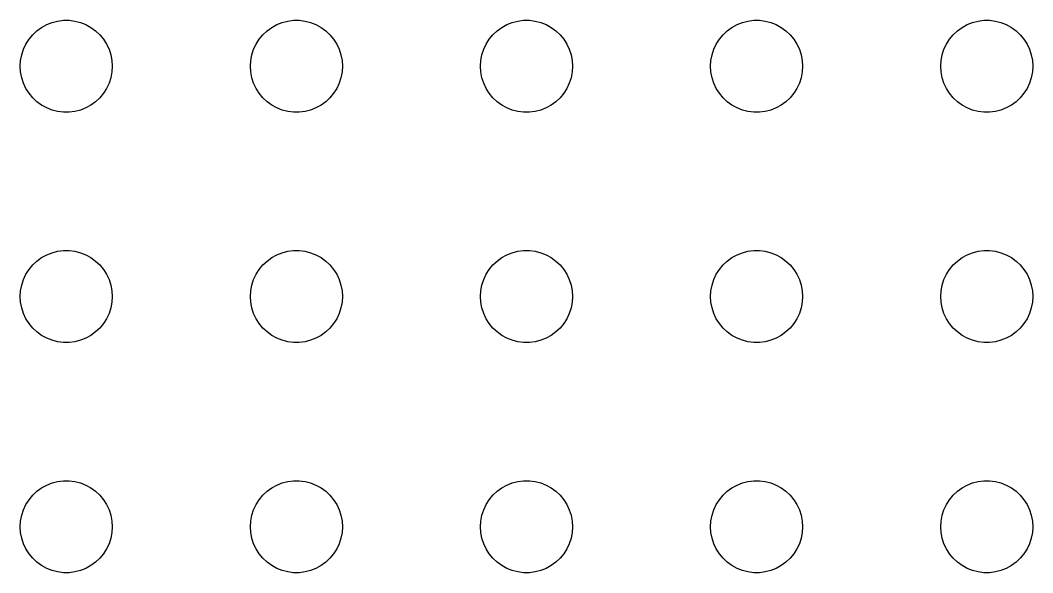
# Model space of a CAD drawing. Header units: metres. Extents: x -134 to 134, y 176 to 394.
# Drawn here: x 66 to 99, y 318 to 336 of the extents above; entities that cross this region are included whole.
import ezdxf

# ---------------------------------------------------------------- set-up
doc = ezdxf.new("R2010")
doc.units = ezdxf.units.M

msp = doc.modelspace()

# ---------------------------------------------------------------- linework, layer by layer
for p, q in [((67.0365, 335.927), (67.2189, 335.973)), ((67.2189, 335.973), (67.4058, 335.997)), ((67.4058, 335.997), (67.5942, 335.997)), ((67.5942, 335.997), (67.7811, 335.973)), ((67.7811, 335.973), (67.9635, 335.927)), ((74.5365, 335.927), (74.7189, 335.973)), ((74.7189, 335.973), (74.9058, 335.997)), ((74.9058, 335.997), (75.0942, 335.997)), ((75.0942, 335.997), (75.2811, 335.973)), ((75.2811, 335.973), (75.4635, 335.927)), ((82.0365, 335.927), (82.2189, 335.973)), ((82.2189, 335.973), (82.4058, 335.997)), ((82.4058, 335.997), (82.5942, 335.997)), ((82.5942, 335.997), (82.7811, 335.973)), ((82.7811, 335.973), (82.9635, 335.927)), ((89.5365, 335.927), (89.7189, 335.973)), ((89.7189, 335.973), (89.9058, 335.997)), ((89.9058, 335.997), (90.0942, 335.997)), ((90.0942, 335.997), (90.2811, 335.973)), ((90.2811, 335.973), (90.4635, 335.927)), ((97.0365, 335.927), (97.2189, 335.973)), ((97.2189, 335.973), (97.4058, 335.997)), ((97.4058, 335.997), (97.5942, 335.997)), ((97.5942, 335.997), (97.7811, 335.973)), ((97.7811, 335.973), (97.9635, 335.927)), ((66.4065, 335.527), (66.5439, 335.656)), ((66.5439, 335.656), (66.6963, 335.766)), ((66.6963, 335.766), (66.8613, 335.857)), ((66.8613, 335.857), (67.0365, 335.927)), ((67.9635, 335.927), (68.1387, 335.857)), ((68.1387, 335.857), (68.3037, 335.766)), ((68.3037, 335.766), (68.4561, 335.656)), ((68.4561, 335.656), (68.5934, 335.527)), ((73.9065, 335.527), (74.0439, 335.656)), ((74.0439, 335.656), (74.1963, 335.766)), ((74.1963, 335.766), (74.3613, 335.857)), ((74.3613, 335.857), (74.5365, 335.927)), ((75.4635, 335.927), (75.6387, 335.857)), ((75.6387, 335.857), (75.8037, 335.766)), ((75.8037, 335.766), (75.9561, 335.656)), ((75.9561, 335.656), (76.0934, 335.527)), ((81.4065, 335.527), (81.5439, 335.656)), ((81.5439, 335.656), (81.6963, 335.766)), ((81.6963, 335.766), (81.8613, 335.857)), ((81.8613, 335.857), (82.0365, 335.927)), ((82.9635, 335.927), (83.1387, 335.857)), ((83.1387, 335.857), (83.3037, 335.766)), ((83.3037, 335.766), (83.4561, 335.656)), ((83.4561, 335.656), (83.5934, 335.527)), ((88.9065, 335.527), (89.0439, 335.656)), ((89.0439, 335.656), (89.1963, 335.766)), ((89.1963, 335.766), (89.3613, 335.857)), ((89.3613, 335.857), (89.5365, 335.927)), ((90.4635, 335.927), (90.6387, 335.857)), ((90.6387, 335.857), (90.8037, 335.766)), ((90.8037, 335.766), (90.9561, 335.656)), ((90.9561, 335.656), (91.0934, 335.527)), ((96.4065, 335.527), (96.5439, 335.656)), ((96.5439, 335.656), (96.6963, 335.766)), ((96.6963, 335.766), (96.8613, 335.857)), ((96.8613, 335.857), (97.0365, 335.927)), ((97.9635, 335.927), (98.1387, 335.857)), ((98.1387, 335.857), (98.3037, 335.766)), ((98.3037, 335.766), (98.4561, 335.656)), ((98.4561, 335.656), (98.5934, 335.527)), ((66.1855, 335.223), (66.2865, 335.382)), ((66.2865, 335.382), (66.4065, 335.527)), ((68.5934, 335.527), (68.7135, 335.382)), ((68.7135, 335.382), (68.8145, 335.223)), ((73.6855, 335.223), (73.7865, 335.382)), ((73.7865, 335.382), (73.9065, 335.527)), ((76.0934, 335.527), (76.2135, 335.382)), ((76.2135, 335.382), (76.3145, 335.223)), ((81.1855, 335.223), (81.2865, 335.382)), ((81.2865, 335.382), (81.4065, 335.527)), ((83.5934, 335.527), (83.7135, 335.382)), ((83.7135, 335.382), (83.8145, 335.223)), ((88.6855, 335.223), (88.7865, 335.382)), ((88.7865, 335.382), (88.9065, 335.527)), ((91.0934, 335.527), (91.2135, 335.382)), ((91.2135, 335.382), (91.3145, 335.223)), ((96.1855, 335.223), (96.2865, 335.382)), ((96.2865, 335.382), (96.4065, 335.527)), ((98.5934, 335.527), (98.7135, 335.382)), ((98.7135, 335.382), (98.8145, 335.223)), ((66.0471, 334.873), (66.1053, 335.052)), ((66.1053, 335.052), (66.1855, 335.223)), ((68.8145, 335.223), (68.8947, 335.052)), ((68.8947, 335.052), (68.9529, 334.873)), ((73.5471, 334.873), (73.6053, 335.052)), ((73.6053, 335.052), (73.6855, 335.223)), ((76.3145, 335.223), (76.3947, 335.052)), ((76.3947, 335.052), (76.4529, 334.873)), ((81.0471, 334.873), (81.1053, 335.052)), ((81.1053, 335.052), (81.1855, 335.223)), ((83.8145, 335.223), (83.8947, 335.052)), ((83.8947, 335.052), (83.9529, 334.873)), ((88.5471, 334.873), (88.6053, 335.052)), ((88.6053, 335.052), (88.6855, 335.223)), ((91.3145, 335.223), (91.3947, 335.052)), ((91.3947, 335.052), (91.4529, 334.873)), ((96.0471, 334.873), (96.1053, 335.052)), ((96.1053, 335.052), (96.1855, 335.223)), ((98.8145, 335.223), (98.8947, 335.052)), ((98.8947, 335.052), (98.9529, 334.873)), ((66, 334.5), (66.0118, 334.688)), ((66.0118, 334.688), (66.0471, 334.873)), ((68.9529, 334.873), (68.9882, 334.688)), ((68.9882, 334.688), (69, 334.5)), ((73.5, 334.5), (73.5118, 334.688)), ((73.5118, 334.688), (73.5471, 334.873)), ((76.4529, 334.873), (76.4882, 334.688)), ((76.4882, 334.688), (76.5, 334.5)), ((81, 334.5), (81.0118, 334.688)), ((81.0118, 334.688), (81.0471, 334.873)), ((83.9529, 334.873), (83.9882, 334.688)), ((83.9882, 334.688), (84, 334.5)), ((88.5, 334.5), (88.5118, 334.688)), ((88.5118, 334.688), (88.5471, 334.873)), ((91.4529, 334.873), (91.4882, 334.688)), ((91.4882, 334.688), (91.5, 334.5)), ((96, 334.5), (96.0118, 334.688)), ((96.0118, 334.688), (96.0471, 334.873)), ((98.9529, 334.873), (98.9882, 334.688)), ((98.9882, 334.688), (99, 334.5)), ((66.0118, 334.312), (66, 334.5)), ((66.0471, 334.127), (66.0118, 334.312)), ((68.9882, 334.312), (68.9529, 334.127)), ((69, 334.5), (68.9882, 334.312)), ((73.5118, 334.312), (73.5, 334.5)), ((73.5471, 334.127), (73.5118, 334.312)), ((76.4882, 334.312), (76.4529, 334.127)), ((76.5, 334.5), (76.4882, 334.312)), ((81.0118, 334.312), (81, 334.5)), ((81.0471, 334.127), (81.0118, 334.312)), ((83.9882, 334.312), (83.9529, 334.127)), ((84, 334.5), (83.9882, 334.312)), ((88.5118, 334.312), (88.5, 334.5)), ((88.5471, 334.127), (88.5118, 334.312)), ((91.4882, 334.312), (91.4529, 334.127)), ((91.5, 334.5), (91.4882, 334.312)), ((96.0118, 334.312), (96, 334.5)), ((96.0471, 334.127), (96.0118, 334.312)), ((98.9882, 334.312), (98.9529, 334.127)), ((99, 334.5), (98.9882, 334.312)), ((66.1053, 333.948), (66.0471, 334.127)), ((68.9529, 334.127), (68.8947, 333.948)), ((73.6053, 333.948), (73.5471, 334.127)), ((76.4529, 334.127), (76.3947, 333.948)), ((81.1053, 333.948), (81.0471, 334.127)), ((83.9529, 334.127), (83.8947, 333.948)), ((88.6053, 333.948), (88.5471, 334.127)), ((91.4529, 334.127), (91.3947, 333.948)), ((96.1053, 333.948), (96.0471, 334.127)), ((98.9529, 334.127), (98.8947, 333.948)), ((66.1855, 333.777), (66.1053, 333.948)), ((66.2865, 333.618), (66.1855, 333.777)), ((68.8145, 333.777), (68.7135, 333.618)), ((68.8947, 333.948), (68.8145, 333.777)), ((73.6855, 333.777), (73.6053, 333.948)), ((73.7865, 333.618), (73.6855, 333.777)), ((76.3145, 333.777), (76.2135, 333.618)), ((76.3947, 333.948), (76.3145, 333.777)), ((81.1855, 333.777), (81.1053, 333.948)), ((81.2865, 333.618), (81.1855, 333.777)), ((83.8145, 333.777), (83.7135, 333.618)), ((83.8947, 333.948), (83.8145, 333.777)), ((88.6855, 333.777), (88.6053, 333.948)), ((88.7865, 333.618), (88.6855, 333.777)), ((91.3145, 333.777), (91.2135, 333.618)), ((91.3947, 333.948), (91.3145, 333.777)), ((96.1855, 333.777), (96.1053, 333.948)), ((96.2865, 333.618), (96.1855, 333.777)), ((98.8145, 333.777), (98.7135, 333.618)), ((98.8947, 333.948), (98.8145, 333.777)), ((66.4065, 333.473), (66.2865, 333.618)), ((66.5439, 333.344), (66.4065, 333.473)), ((66.6963, 333.234), (66.5439, 333.344)), ((68.4561, 333.344), (68.3037, 333.234)), ((68.5934, 333.473), (68.4561, 333.344)), ((68.7135, 333.618), (68.5934, 333.473)), ((73.9065, 333.473), (73.7865, 333.618)), ((74.0439, 333.344), (73.9065, 333.473)), ((74.1963, 333.234), (74.0439, 333.344)), ((75.9561, 333.344), (75.8037, 333.234)), ((76.0934, 333.473), (75.9561, 333.344)), ((76.2135, 333.618), (76.0934, 333.473)), ((81.4065, 333.473), (81.2865, 333.618)), ((81.5439, 333.344), (81.4065, 333.473)), ((81.6963, 333.234), (81.5439, 333.344)), ((83.4561, 333.344), (83.3037, 333.234)), ((83.5934, 333.473), (83.4561, 333.344)), ((83.7135, 333.618), (83.5934, 333.473)), ((88.9065, 333.473), (88.7865, 333.618)), ((89.0439, 333.344), (88.9065, 333.473)), ((89.1963, 333.234), (89.0439, 333.344)), ((90.9561, 333.344), (90.8037, 333.234)), ((91.0934, 333.473), (90.9561, 333.344)), ((91.2135, 333.618), (91.0934, 333.473)), ((96.4065, 333.473), (96.2865, 333.618)), ((96.5439, 333.344), (96.4065, 333.473)), ((96.6963, 333.234), (96.5439, 333.344)), ((98.4561, 333.344), (98.3037, 333.234)), ((98.5934, 333.473), (98.4561, 333.344)), ((98.7135, 333.618), (98.5934, 333.473)), ((66.8613, 333.143), (66.6963, 333.234)), ((67.0365, 333.073), (66.8613, 333.143)), ((67.2189, 333.027), (67.0365, 333.073)), ((67.4058, 333.003), (67.2189, 333.027)), ((67.5942, 333.003), (67.4058, 333.003)), ((67.7811, 333.027), (67.5942, 333.003)), ((67.9635, 333.073), (67.7811, 333.027)), ((68.1387, 333.143), (67.9635, 333.073)), ((68.3037, 333.234), (68.1387, 333.143)), ((74.3613, 333.143), (74.1963, 333.234)), ((74.5365, 333.073), (74.3613, 333.143)), ((74.7189, 333.027), (74.5365, 333.073)), ((74.9058, 333.003), (74.7189, 333.027)), ((75.0942, 333.003), (74.9058, 333.003)), ((75.2811, 333.027), (75.0942, 333.003)), ((75.4635, 333.073), (75.2811, 333.027)), ((75.6387, 333.143), (75.4635, 333.073)), ((75.8037, 333.234), (75.6387, 333.143)), ((81.8613, 333.143), (81.6963, 333.234)), ((82.0365, 333.073), (81.8613, 333.143)), ((82.2189, 333.027), (82.0365, 333.073)), ((82.4058, 333.003), (82.2189, 333.027)), ((82.5942, 333.003), (82.4058, 333.003)), ((82.7811, 333.027), (82.5942, 333.003)), ((82.9635, 333.073), (82.7811, 333.027)), ((83.1387, 333.143), (82.9635, 333.073)), ((83.3037, 333.234), (83.1387, 333.143)), ((89.3613, 333.143), (89.1963, 333.234)), ((89.5365, 333.073), (89.3613, 333.143)), ((89.7189, 333.027), (89.5365, 333.073)), ((89.9058, 333.003), (89.7189, 333.027)), ((90.0942, 333.003), (89.9058, 333.003)), ((90.2811, 333.027), (90.0942, 333.003)), ((90.4635, 333.073), (90.2811, 333.027)), ((90.6387, 333.143), (90.4635, 333.073)), ((90.8037, 333.234), (90.6387, 333.143)), ((96.8613, 333.143), (96.6963, 333.234)), ((97.0365, 333.073), (96.8613, 333.143)), ((97.2189, 333.027), (97.0365, 333.073)), ((97.4058, 333.003), (97.2189, 333.027)), ((97.5942, 333.003), (97.4058, 333.003)), ((97.7811, 333.027), (97.5942, 333.003)), ((97.9635, 333.073), (97.7811, 333.027)), ((98.1387, 333.143), (97.9635, 333.073)), ((98.3037, 333.234), (98.1387, 333.143)), ((66.6963, 328.266), (66.8613, 328.357)), ((66.8613, 328.357), (67.0365, 328.427)), ((67.0365, 328.427), (67.2189, 328.473)), ((67.2189, 328.473), (67.4058, 328.497)), ((67.4058, 328.497), (67.5942, 328.497)), ((67.5942, 328.497), (67.7811, 328.473)), ((67.7811, 328.473), (67.9635, 328.427)), ((67.9635, 328.427), (68.1387, 328.357)), ((68.1387, 328.357), (68.3037, 328.266)), ((74.1963, 328.266), (74.3613, 328.357)), ((74.3613, 328.357), (74.5365, 328.427)), ((74.5365, 328.427), (74.7189, 328.473)), ((74.7189, 328.473), (74.9058, 328.497)), ((74.9058, 328.497), (75.0942, 328.497)), ((75.0942, 328.497), (75.2811, 328.473)), ((75.2811, 328.473), (75.4635, 328.427)), ((75.4635, 328.427), (75.6387, 328.357)), ((75.6387, 328.357), (75.8037, 328.266)), ((81.6963, 328.266), (81.8613, 328.357)), ((81.8613, 328.357), (82.0365, 328.427)), ((82.0365, 328.427), (82.2189, 328.473)), ((82.2189, 328.473), (82.4058, 328.497)), ((82.4058, 328.497), (82.5942, 328.497)), ((82.5942, 328.497), (82.7811, 328.473)), ((82.7811, 328.473), (82.9635, 328.427)), ((82.9635, 328.427), (83.1387, 328.357)), ((83.1387, 328.357), (83.3037, 328.266)), ((89.1963, 328.266), (89.3613, 328.357)), ((89.3613, 328.357), (89.5365, 328.427)), ((89.5365, 328.427), (89.7189, 328.473)), ((89.7189, 328.473), (89.9058, 328.497)), ((89.9058, 328.497), (90.0942, 328.497)), ((90.0942, 328.497), (90.2811, 328.473)), ((90.2811, 328.473), (90.4635, 328.427)), ((90.4635, 328.427), (90.6387, 328.357)), ((90.6387, 328.357), (90.8037, 328.266)), ((96.6963, 328.266), (96.8613, 328.357)), ((96.8613, 328.357), (97.0365, 328.427)), ((97.0365, 328.427), (97.2189, 328.473)), ((97.2189, 328.473), (97.4058, 328.497)), ((97.4058, 328.497), (97.5942, 328.497)), ((97.5942, 328.497), (97.7811, 328.473)), ((97.7811, 328.473), (97.9635, 328.427)), ((97.9635, 328.427), (98.1387, 328.357)), ((98.1387, 328.357), (98.3037, 328.266)), ((66.2865, 327.882), (66.4065, 328.027)), ((66.4065, 328.027), (66.5439, 328.156)), ((66.5439, 328.156), (66.6963, 328.266)), ((68.3037, 328.266), (68.4561, 328.156)), ((68.4561, 328.156), (68.5934, 328.027)), ((68.5934, 328.027), (68.7135, 327.882)), ((73.7865, 327.882), (73.9065, 328.027)), ((73.9065, 328.027), (74.0439, 328.156)), ((74.0439, 328.156), (74.1963, 328.266)), ((75.8037, 328.266), (75.9561, 328.156)), ((75.9561, 328.156), (76.0934, 328.027)), ((76.0934, 328.027), (76.2135, 327.882)), ((81.2865, 327.882), (81.4065, 328.027)), ((81.4065, 328.027), (81.5439, 328.156)), ((81.5439, 328.156), (81.6963, 328.266)), ((83.3037, 328.266), (83.4561, 328.156)), ((83.4561, 328.156), (83.5934, 328.027)), ((83.5934, 328.027), (83.7135, 327.882)), ((88.7865, 327.882), (88.9065, 328.027)), ((88.9065, 328.027), (89.0439, 328.156)), ((89.0439, 328.156), (89.1963, 328.266)), ((90.8037, 328.266), (90.9561, 328.156)), ((90.9561, 328.156), (91.0934, 328.027)), ((91.0934, 328.027), (91.2135, 327.882)), ((96.2865, 327.882), (96.4065, 328.027)), ((96.4065, 328.027), (96.5439, 328.156)), ((96.5439, 328.156), (96.6963, 328.266)), ((98.3037, 328.266), (98.4561, 328.156)), ((98.4561, 328.156), (98.5934, 328.027)), ((98.5934, 328.027), (98.7135, 327.882)), ((66.1053, 327.552), (66.1855, 327.723)), ((66.1855, 327.723), (66.2865, 327.882)), ((68.7135, 327.882), (68.8145, 327.723)), ((68.8145, 327.723), (68.8947, 327.552)), ((73.6053, 327.552), (73.6855, 327.723)), ((73.6855, 327.723), (73.7865, 327.882)), ((76.2135, 327.882), (76.3145, 327.723)), ((76.3145, 327.723), (76.3947, 327.552)), ((81.1053, 327.552), (81.1855, 327.723)), ((81.1855, 327.723), (81.2865, 327.882)), ((83.7135, 327.882), (83.8145, 327.723)), ((83.8145, 327.723), (83.8947, 327.552)), ((88.6053, 327.552), (88.6855, 327.723)), ((88.6855, 327.723), (88.7865, 327.882)), ((91.2135, 327.882), (91.3145, 327.723)), ((91.3145, 327.723), (91.3947, 327.552)), ((96.1053, 327.552), (96.1855, 327.723)), ((96.1855, 327.723), (96.2865, 327.882)), ((98.7135, 327.882), (98.8145, 327.723)), ((98.8145, 327.723), (98.8947, 327.552)), ((66.0118, 327.188), (66.0471, 327.373)), ((66.0471, 327.373), (66.1053, 327.552)), ((68.8947, 327.552), (68.9529, 327.373)), ((68.9529, 327.373), (68.9882, 327.188)), ((73.5118, 327.188), (73.5471, 327.373)), ((73.5471, 327.373), (73.6053, 327.552)), ((76.3947, 327.552), (76.4529, 327.373)), ((76.4529, 327.373), (76.4882, 327.188)), ((81.0118, 327.188), (81.0471, 327.373)), ((81.0471, 327.373), (81.1053, 327.552)), ((83.8947, 327.552), (83.9529, 327.373)), ((83.9529, 327.373), (83.9882, 327.188)), ((88.5118, 327.188), (88.5471, 327.373)), ((88.5471, 327.373), (88.6053, 327.552)), ((91.3947, 327.552), (91.4529, 327.373)), ((91.4529, 327.373), (91.4882, 327.188)), ((96.0118, 327.188), (96.0471, 327.373)), ((96.0471, 327.373), (96.1053, 327.552)), ((98.8947, 327.552), (98.9529, 327.373)), ((98.9529, 327.373), (98.9882, 327.188)), ((66, 327), (66.0118, 327.188)), ((68.9882, 327.188), (69, 327)), ((73.5, 327), (73.5118, 327.188)), ((76.4882, 327.188), (76.5, 327)), ((81, 327), (81.0118, 327.188)), ((83.9882, 327.188), (84, 327)), ((88.5, 327), (88.5118, 327.188)), ((91.4882, 327.188), (91.5, 327)), ((96, 327), (96.0118, 327.188)), ((98.9882, 327.188), (99, 327)), ((66.0118, 326.812), (66, 327)), ((66.0471, 326.627), (66.0118, 326.812)), ((68.9882, 326.812), (68.9529, 326.627)), ((69, 327), (68.9882, 326.812)), ((73.5118, 326.812), (73.5, 327)), ((73.5471, 326.627), (73.5118, 326.812)), ((76.4882, 326.812), (76.4529, 326.627)), ((76.5, 327), (76.4882, 326.812)), ((81.0118, 326.812), (81, 327)), ((81.0471, 326.627), (81.0118, 326.812)), ((83.9882, 326.812), (83.9529, 326.627)), ((84, 327), (83.9882, 326.812)), ((88.5118, 326.812), (88.5, 327)), ((88.5471, 326.627), (88.5118, 326.812)), ((91.4882, 326.812), (91.4529, 326.627)), ((91.5, 327), (91.4882, 326.812)), ((96.0118, 326.812), (96, 327)), ((96.0471, 326.627), (96.0118, 326.812)), ((98.9882, 326.812), (98.9529, 326.627)), ((99, 327), (98.9882, 326.812)), ((66.1053, 326.448), (66.0471, 326.627)), ((66.1855, 326.277), (66.1053, 326.448)), ((68.8947, 326.448), (68.8145, 326.277)), ((68.9529, 326.627), (68.8947, 326.448)), ((73.6053, 326.448), (73.5471, 326.627)), ((73.6855, 326.277), (73.6053, 326.448)), ((76.3947, 326.448), (76.3145, 326.277)), ((76.4529, 326.627), (76.3947, 326.448)), ((81.1053, 326.448), (81.0471, 326.627)), ((81.1855, 326.277), (81.1053, 326.448)), ((83.8947, 326.448), (83.8145, 326.277)), ((83.9529, 326.627), (83.8947, 326.448)), ((88.6053, 326.448), (88.5471, 326.627)), ((88.6855, 326.277), (88.6053, 326.448)), ((91.3947, 326.448), (91.3145, 326.277)), ((91.4529, 326.627), (91.3947, 326.448)), ((96.1053, 326.448), (96.0471, 326.627)), ((96.1855, 326.277), (96.1053, 326.448)), ((98.8947, 326.448), (98.8145, 326.277)), ((98.9529, 326.627), (98.8947, 326.448)), ((66.2865, 326.118), (66.1855, 326.277)), ((66.4065, 325.973), (66.2865, 326.118)), ((68.7135, 326.118), (68.5934, 325.973)), ((68.8145, 326.277), (68.7135, 326.118)), ((73.7865, 326.118), (73.6855, 326.277)), ((73.9065, 325.973), (73.7865, 326.118)), ((76.2135, 326.118), (76.0934, 325.973)), ((76.3145, 326.277), (76.2135, 326.118)), ((81.2865, 326.118), (81.1855, 326.277)), ((81.4065, 325.973), (81.2865, 326.118)), ((83.7135, 326.118), (83.5934, 325.973)), ((83.8145, 326.277), (83.7135, 326.118)), ((88.7865, 326.118), (88.6855, 326.277)), ((88.9065, 325.973), (88.7865, 326.118)), ((91.2135, 326.118), (91.0934, 325.973)), ((91.3145, 326.277), (91.2135, 326.118)), ((96.2865, 326.118), (96.1855, 326.277)), ((96.4065, 325.973), (96.2865, 326.118)), ((98.7135, 326.118), (98.5934, 325.973)), ((98.8145, 326.277), (98.7135, 326.118)), ((66.5439, 325.844), (66.4065, 325.973)), ((66.6963, 325.734), (66.5439, 325.844)), ((66.8613, 325.643), (66.6963, 325.734)), ((68.3037, 325.734), (68.1387, 325.643)), ((68.4561, 325.844), (68.3037, 325.734)), ((68.5934, 325.973), (68.4561, 325.844)), ((74.0439, 325.844), (73.9065, 325.973)), ((74.1963, 325.734), (74.0439, 325.844)), ((74.3613, 325.643), (74.1963, 325.734)), ((75.8037, 325.734), (75.6387, 325.643)), ((75.9561, 325.844), (75.8037, 325.734)), ((76.0934, 325.973), (75.9561, 325.844)), ((81.5439, 325.844), (81.4065, 325.973)), ((81.6963, 325.734), (81.5439, 325.844)), ((81.8613, 325.643), (81.6963, 325.734)), ((83.3037, 325.734), (83.1387, 325.643)), ((83.4561, 325.844), (83.3037, 325.734)), ((83.5934, 325.973), (83.4561, 325.844)), ((89.0439, 325.844), (88.9065, 325.973)), ((89.1963, 325.734), (89.0439, 325.844)), ((89.3613, 325.643), (89.1963, 325.734)), ((90.8037, 325.734), (90.6387, 325.643)), ((90.9561, 325.844), (90.8037, 325.734)), ((91.0934, 325.973), (90.9561, 325.844)), ((96.5439, 325.844), (96.4065, 325.973)), ((96.6963, 325.734), (96.5439, 325.844)), ((96.8613, 325.643), (96.6963, 325.734)), ((98.3037, 325.734), (98.1387, 325.643)), ((98.4561, 325.844), (98.3037, 325.734)), ((98.5934, 325.973), (98.4561, 325.844)), ((67.0365, 325.573), (66.8613, 325.643)), ((67.2189, 325.527), (67.0365, 325.573)), ((67.4058, 325.503), (67.2189, 325.527)), ((67.5942, 325.503), (67.4058, 325.503)), ((67.7811, 325.527), (67.5942, 325.503)), ((67.9635, 325.573), (67.7811, 325.527)), ((68.1387, 325.643), (67.9635, 325.573)), ((74.5365, 325.573), (74.3613, 325.643)), ((74.7189, 325.527), (74.5365, 325.573)), ((74.9058, 325.503), (74.7189, 325.527)), ((75.0942, 325.503), (74.9058, 325.503)), ((75.2811, 325.527), (75.0942, 325.503)), ((75.4635, 325.573), (75.2811, 325.527)), ((75.6387, 325.643), (75.4635, 325.573)), ((82.0365, 325.573), (81.8613, 325.643)), ((82.2189, 325.527), (82.0365, 325.573)), ((82.4058, 325.503), (82.2189, 325.527)), ((82.5942, 325.503), (82.4058, 325.503)), ((82.7811, 325.527), (82.5942, 325.503)), ((82.9635, 325.573), (82.7811, 325.527)), ((83.1387, 325.643), (82.9635, 325.573)), ((89.5365, 325.573), (89.3613, 325.643)), ((89.7189, 325.527), (89.5365, 325.573)), ((89.9058, 325.503), (89.7189, 325.527)), ((90.0942, 325.503), (89.9058, 325.503)), ((90.2811, 325.527), (90.0942, 325.503)), ((90.4635, 325.573), (90.2811, 325.527)), ((90.6387, 325.643), (90.4635, 325.573)), ((97.0365, 325.573), (96.8613, 325.643)), ((97.2189, 325.527), (97.0365, 325.573)), ((97.4058, 325.503), (97.2189, 325.527)), ((97.5942, 325.503), (97.4058, 325.503)), ((97.7811, 325.527), (97.5942, 325.503)), ((97.9635, 325.573), (97.7811, 325.527)), ((98.1387, 325.643), (97.9635, 325.573)), ((66.5439, 320.656), (66.6963, 320.766)), ((66.6963, 320.766), (66.8613, 320.857)), ((66.8613, 320.857), (67.0365, 320.927)), ((67.0365, 320.927), (67.2189, 320.973)), ((67.2189, 320.973), (67.4058, 320.997)), ((67.4058, 320.997), (67.5942, 320.997)), ((67.5942, 320.997), (67.7811, 320.973)), ((67.7811, 320.973), (67.9635, 320.927)), ((67.9635, 320.927), (68.1387, 320.857)), ((68.1387, 320.857), (68.3037, 320.766)), ((68.3037, 320.766), (68.4561, 320.656)), ((74.0439, 320.656), (74.1963, 320.766)), ((74.1963, 320.766), (74.3613, 320.857)), ((74.3613, 320.857), (74.5365, 320.927)), ((74.5365, 320.927), (74.7189, 320.973)), ((74.7189, 320.973), (74.9058, 320.997)), ((74.9058, 320.997), (75.0942, 320.997)), ((75.0942, 320.997), (75.2811, 320.973)), ((75.2811, 320.973), (75.4635, 320.927)), ((75.4635, 320.927), (75.6387, 320.857)), ((75.6387, 320.857), (75.8037, 320.766)), ((75.8037, 320.766), (75.9561, 320.656)), ((81.5439, 320.656), (81.6963, 320.766)), ((81.6963, 320.766), (81.8613, 320.857)), ((81.8613, 320.857), (82.0365, 320.927)), ((82.0365, 320.927), (82.2189, 320.973)), ((82.2189, 320.973), (82.4058, 320.997)), ((82.4058, 320.997), (82.5942, 320.997)), ((82.5942, 320.997), (82.7811, 320.973)), ((82.7811, 320.973), (82.9635, 320.927)), ((82.9635, 320.927), (83.1387, 320.857)), ((83.1387, 320.857), (83.3037, 320.766)), ((83.3037, 320.766), (83.4561, 320.656)), ((89.0439, 320.656), (89.1963, 320.766)), ((89.1963, 320.766), (89.3613, 320.857)), ((89.3613, 320.857), (89.5365, 320.927)), ((89.5365, 320.927), (89.7189, 320.973)), ((89.7189, 320.973), (89.9058, 320.997)), ((89.9058, 320.997), (90.0942, 320.997)), ((90.0942, 320.997), (90.2811, 320.973)), ((90.2811, 320.973), (90.4635, 320.927)), ((90.4635, 320.927), (90.6387, 320.857)), ((90.6387, 320.857), (90.8037, 320.766)), ((90.8037, 320.766), (90.9561, 320.656)), ((96.5439, 320.656), (96.6963, 320.766)), ((96.6963, 320.766), (96.8613, 320.857)), ((96.8613, 320.857), (97.0365, 320.927)), ((97.0365, 320.927), (97.2189, 320.973)), ((97.2189, 320.973), (97.4058, 320.997)), ((97.4058, 320.997), (97.5942, 320.997)), ((97.5942, 320.997), (97.7811, 320.973)), ((97.7811, 320.973), (97.9635, 320.927)), ((97.9635, 320.927), (98.1387, 320.857)), ((98.1387, 320.857), (98.3037, 320.766)), ((98.3037, 320.766), (98.4561, 320.656)), ((66.2865, 320.382), (66.4065, 320.527)), ((66.4065, 320.527), (66.5439, 320.656)), ((68.4561, 320.656), (68.5934, 320.527)), ((68.5934, 320.527), (68.7135, 320.382)), ((73.7865, 320.382), (73.9065, 320.527)), ((73.9065, 320.527), (74.0439, 320.656)), ((75.9561, 320.656), (76.0934, 320.527)), ((76.0934, 320.527), (76.2135, 320.382)), ((81.2865, 320.382), (81.4065, 320.527)), ((81.4065, 320.527), (81.5439, 320.656)), ((83.4561, 320.656), (83.5934, 320.527)), ((83.5934, 320.527), (83.7135, 320.382)), ((88.7865, 320.382), (88.9065, 320.527)), ((88.9065, 320.527), (89.0439, 320.656)), ((90.9561, 320.656), (91.0934, 320.527)), ((91.0934, 320.527), (91.2135, 320.382)), ((96.2865, 320.382), (96.4065, 320.527)), ((96.4065, 320.527), (96.5439, 320.656)), ((98.4561, 320.656), (98.5934, 320.527)), ((98.5934, 320.527), (98.7135, 320.382)), ((66.1053, 320.052), (66.1855, 320.223)), ((66.1855, 320.223), (66.2865, 320.382)), ((68.7135, 320.382), (68.8145, 320.223)), ((68.8145, 320.223), (68.8947, 320.052)), ((73.6053, 320.052), (73.6855, 320.223)), ((73.6855, 320.223), (73.7865, 320.382)), ((76.2135, 320.382), (76.3145, 320.223)), ((76.3145, 320.223), (76.3947, 320.052)), ((81.1053, 320.052), (81.1855, 320.223)), ((81.1855, 320.223), (81.2865, 320.382)), ((83.7135, 320.382), (83.8145, 320.223)), ((83.8145, 320.223), (83.8947, 320.052)), ((88.6053, 320.052), (88.6855, 320.223)), ((88.6855, 320.223), (88.7865, 320.382)), ((91.2135, 320.382), (91.3145, 320.223)), ((91.3145, 320.223), (91.3947, 320.052)), ((96.1053, 320.052), (96.1855, 320.223)), ((96.1855, 320.223), (96.2865, 320.382)), ((98.7135, 320.382), (98.8145, 320.223)), ((98.8145, 320.223), (98.8947, 320.052)), ((66.0118, 319.688), (66.0471, 319.873)), ((66.0471, 319.873), (66.1053, 320.052)), ((68.8947, 320.052), (68.9529, 319.873)), ((68.9529, 319.873), (68.9882, 319.688)), ((73.5118, 319.688), (73.5471, 319.873)), ((73.5471, 319.873), (73.6053, 320.052)), ((76.3947, 320.052), (76.4529, 319.873)), ((76.4529, 319.873), (76.4882, 319.688)), ((81.0118, 319.688), (81.0471, 319.873)), ((81.0471, 319.873), (81.1053, 320.052)), ((83.8947, 320.052), (83.9529, 319.873)), ((83.9529, 319.873), (83.9882, 319.688)), ((88.5118, 319.688), (88.5471, 319.873)), ((88.5471, 319.873), (88.6053, 320.052)), ((91.3947, 320.052), (91.4529, 319.873)), ((91.4529, 319.873), (91.4882, 319.688)), ((96.0118, 319.688), (96.0471, 319.873)), ((96.0471, 319.873), (96.1053, 320.052)), ((98.8947, 320.052), (98.9529, 319.873)), ((98.9529, 319.873), (98.9882, 319.688)), ((66, 319.5), (66.0118, 319.688)), ((66.0118, 319.312), (66, 319.5)), ((68.9882, 319.688), (69, 319.5)), ((69, 319.5), (68.9882, 319.312)), ((73.5, 319.5), (73.5118, 319.688)), ((73.5118, 319.312), (73.5, 319.5)), ((76.4882, 319.688), (76.5, 319.5)), ((76.5, 319.5), (76.4882, 319.312)), ((81, 319.5), (81.0118, 319.688)), ((81.0118, 319.312), (81, 319.5)), ((83.9882, 319.688), (84, 319.5)), ((84, 319.5), (83.9882, 319.312)), ((88.5, 319.5), (88.5118, 319.688)), ((88.5118, 319.312), (88.5, 319.5)), ((91.4882, 319.688), (91.5, 319.5)), ((91.5, 319.5), (91.4882, 319.312)), ((96, 319.5), (96.0118, 319.688)), ((96.0118, 319.312), (96, 319.5)), ((98.9882, 319.688), (99, 319.5)), ((99, 319.5), (98.9882, 319.312)), ((66.0471, 319.127), (66.0118, 319.312)), ((66.1053, 318.948), (66.0471, 319.127)), ((68.9529, 319.127), (68.8947, 318.948)), ((68.9882, 319.312), (68.9529, 319.127)), ((73.5471, 319.127), (73.5118, 319.312)), ((73.6053, 318.948), (73.5471, 319.127)), ((76.4529, 319.127), (76.3947, 318.948)), ((76.4882, 319.312), (76.4529, 319.127)), ((81.0471, 319.127), (81.0118, 319.312)), ((81.1053, 318.948), (81.0471, 319.127)), ((83.9529, 319.127), (83.8947, 318.948)), ((83.9882, 319.312), (83.9529, 319.127)), ((88.5471, 319.127), (88.5118, 319.312)), ((88.6053, 318.948), (88.5471, 319.127)), ((91.4529, 319.127), (91.3947, 318.948)), ((91.4882, 319.312), (91.4529, 319.127)), ((96.0471, 319.127), (96.0118, 319.312)), ((96.1053, 318.948), (96.0471, 319.127)), ((98.9529, 319.127), (98.8947, 318.948)), ((98.9882, 319.312), (98.9529, 319.127)), ((66.1855, 318.777), (66.1053, 318.948)), ((68.8947, 318.948), (68.8145, 318.777)), ((73.6855, 318.777), (73.6053, 318.948)), ((76.3947, 318.948), (76.3145, 318.777)), ((81.1855, 318.777), (81.1053, 318.948)), ((83.8947, 318.948), (83.8145, 318.777)), ((88.6855, 318.777), (88.6053, 318.948)), ((91.3947, 318.948), (91.3145, 318.777)), ((96.1855, 318.777), (96.1053, 318.948)), ((98.8947, 318.948), (98.8145, 318.777)), ((66.2865, 318.618), (66.1855, 318.777)), ((66.4065, 318.473), (66.2865, 318.618)), ((66.5439, 318.344), (66.4065, 318.473)), ((68.5934, 318.473), (68.4561, 318.344)), ((68.7135, 318.618), (68.5934, 318.473)), ((68.8145, 318.777), (68.7135, 318.618)), ((73.7865, 318.618), (73.6855, 318.777)), ((73.9065, 318.473), (73.7865, 318.618)), ((74.0439, 318.344), (73.9065, 318.473)), ((76.0934, 318.473), (75.9561, 318.344)), ((76.2135, 318.618), (76.0934, 318.473)), ((76.3145, 318.777), (76.2135, 318.618)), ((81.2865, 318.618), (81.1855, 318.777)), ((81.4065, 318.473), (81.2865, 318.618)), ((81.5439, 318.344), (81.4065, 318.473)), ((83.5934, 318.473), (83.4561, 318.344)), ((83.7135, 318.618), (83.5934, 318.473)), ((83.8145, 318.777), (83.7135, 318.618)), ((88.7865, 318.618), (88.6855, 318.777)), ((88.9065, 318.473), (88.7865, 318.618)), ((89.0439, 318.344), (88.9065, 318.473)), ((91.0934, 318.473), (90.9561, 318.344)), ((91.2135, 318.618), (91.0934, 318.473)), ((91.3145, 318.777), (91.2135, 318.618)), ((96.2865, 318.618), (96.1855, 318.777)), ((96.4065, 318.473), (96.2865, 318.618)), ((96.5439, 318.344), (96.4065, 318.473)), ((98.5934, 318.473), (98.4561, 318.344)), ((98.7135, 318.618), (98.5934, 318.473)), ((98.8145, 318.777), (98.7135, 318.618)), ((66.6963, 318.234), (66.5439, 318.344)), ((66.8613, 318.143), (66.6963, 318.234)), ((67.0365, 318.073), (66.8613, 318.143)), ((68.1387, 318.143), (67.9635, 318.073)), ((68.3037, 318.234), (68.1387, 318.143)), ((68.4561, 318.344), (68.3037, 318.234)), ((74.1963, 318.234), (74.0439, 318.344)), ((74.3613, 318.143), (74.1963, 318.234)), ((74.5365, 318.073), (74.3613, 318.143)), ((75.6387, 318.143), (75.4635, 318.073)), ((75.8037, 318.234), (75.6387, 318.143)), ((75.9561, 318.344), (75.8037, 318.234)), ((81.6963, 318.234), (81.5439, 318.344)), ((81.8613, 318.143), (81.6963, 318.234)), ((82.0365, 318.073), (81.8613, 318.143)), ((83.1387, 318.143), (82.9635, 318.073)), ((83.3037, 318.234), (83.1387, 318.143)), ((83.4561, 318.344), (83.3037, 318.234)), ((89.1963, 318.234), (89.0439, 318.344)), ((89.3613, 318.143), (89.1963, 318.234)), ((89.5365, 318.073), (89.3613, 318.143)), ((90.6387, 318.143), (90.4635, 318.073)), ((90.8037, 318.234), (90.6387, 318.143)), ((90.9561, 318.344), (90.8037, 318.234)), ((96.6963, 318.234), (96.5439, 318.344)), ((96.8613, 318.143), (96.6963, 318.234)), ((97.0365, 318.073), (96.8613, 318.143)), ((98.1387, 318.143), (97.9635, 318.073)), ((98.3037, 318.234), (98.1387, 318.143)), ((98.4561, 318.344), (98.3037, 318.234)), ((67.2189, 318.027), (67.0365, 318.073)), ((67.4058, 318.003), (67.2189, 318.027)), ((67.5942, 318.003), (67.4058, 318.003)), ((67.7811, 318.027), (67.5942, 318.003)), ((67.9635, 318.073), (67.7811, 318.027)), ((74.7189, 318.027), (74.5365, 318.073)), ((74.9058, 318.003), (74.7189, 318.027)), ((75.0942, 318.003), (74.9058, 318.003)), ((75.2811, 318.027), (75.0942, 318.003)), ((75.4635, 318.073), (75.2811, 318.027)), ((82.2189, 318.027), (82.0365, 318.073)), ((82.4058, 318.003), (82.2189, 318.027)), ((82.5942, 318.003), (82.4058, 318.003)), ((82.7811, 318.027), (82.5942, 318.003)), ((82.9635, 318.073), (82.7811, 318.027)), ((89.7189, 318.027), (89.5365, 318.073)), ((89.9058, 318.003), (89.7189, 318.027)), ((90.0942, 318.003), (89.9058, 318.003)), ((90.2811, 318.027), (90.0942, 318.003)), ((90.4635, 318.073), (90.2811, 318.027)), ((97.2189, 318.027), (97.0365, 318.073)), ((97.4058, 318.003), (97.2189, 318.027)), ((97.5942, 318.003), (97.4058, 318.003)), ((97.7811, 318.027), (97.5942, 318.003)), ((97.9635, 318.073), (97.7811, 318.027))]:
    msp.add_line(p, q)

doc.saveas('drawing.dxf')
